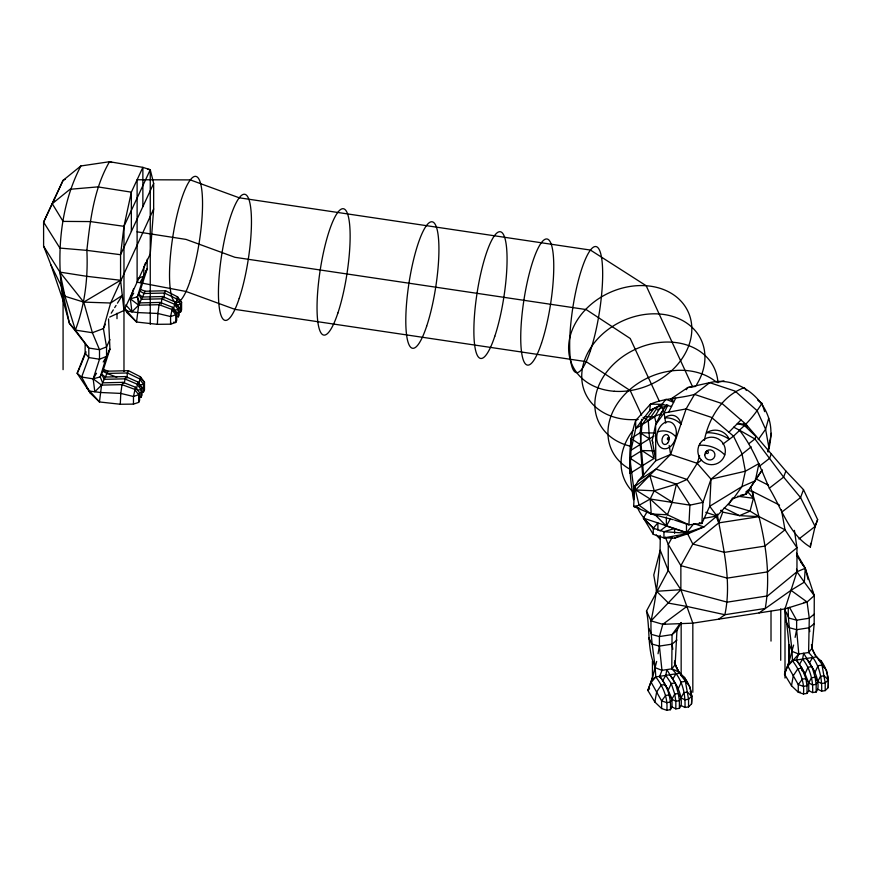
<?xml version="1.0" encoding="UTF-8"?>
<svg xmlns="http://www.w3.org/2000/svg" width="872" height="872" viewBox="0 0 872 872"><rect width="100%" height="100%" fill="white"/><g stroke="black" fill="none" stroke-linecap="round" stroke-linejoin="round"><path stroke-width="1.31" d="M652.43 661.129L652.474 677.718L647.852 690.461L654.85 702.025L661.641 708.544L666.808 710.277L670.372 709.721L672.007 706.941L672.007 699.289L668.225 690.177L662.753 680.618L665.794 675.397L666.873 669.598C673.239 680.781 682.863 691.681 681.097 705.535L684.989 707.465L688.553 706.909L691.529 703.922C693.262 689.447 686.329 673.642 671.778 668.835L661.968 670.35L655.526 667.799C646.85 650.25 650.381 629.78 646.49 611.065L668.257 570.408L668.257 544.455L665.249 537.043M788.768 662.676L784.484 674.165L791.482 685.73L798.283 692.248L803.45 693.981L807.014 693.425L808.715 690.635L808.78 682.983L804.998 673.86L799.526 664.301L802.556 659.079L803.69 653.27C809.946 664.508 819.724 675.364 817.805 689.229L821.631 691.169L825.195 690.613L828.171 687.627C828.891 678.154 827.027 668.584 821.097 660.954C815.952 657.096 811.974 651.057 811.461 644.561M815.44 655.7L811.963 648.441L814.176 623.676L814.274 595.62L805.259 568.282L796.518 553.197M684.989 707.465C685.545 693.458 682.329 678.765 671.778 668.835L672.061 634.609L680.236 623.426M759.098 612.907L790.991 590.322L807.08 601.996L809.281 618.226L808.595 652.518C818.83 662.644 822.252 677.141 821.631 691.169M828.171 687.627L828.4 680.018L826.58 670.524L816.541 656.91L792.386 660.649L788.539 663.756L784.484 674.165M691.529 703.922L691.769 696.314L689.948 686.82C683.866 678.994 676.399 670.841 674.568 660.9M120.292 404.248L120.783 393.414L122.004 384.628L123.061 382.35L135.52 387.244L139.607 392.694L139.607 400.346L138.648 402.395L133.481 404.118L120.292 404.248L99.452 401.959L90.383 393.228L77.15 373.325L85.14 353.084L85.14 343.557L69.411 323.316L63.078 300.513L50.947 264.946L43.6 246.155L43.6 222.12L63.067 180.384L80.845 165.974L109.501 161.723L142.866 167.37L150.257 169.713L153.657 183.403L153.657 208.964L150.257 253.872L123.977 310.497L109.665 317.092M157.385 324.319L157.876 313.484L159.096 304.699L160.154 302.421L172.623 307.304L176.711 312.754L176.711 320.406L175.752 322.455L170.585 324.177L157.385 324.319L136.544 322.03L127.519 313.212L124.565 308.764M673.293 519.723L651.253 514.011L633.661 506.414L634.653 486.718L638.304 480.843L655.755 460.743L670.612 454.454L697.219 463.326L711.018 479.164L709.71 506.272L701.884 523.462L688.924 524.835L674.59 520.061M653.956 450.802L641.857 450.573L629.824 458.051L633.486 486.402L633.573 499.7C629.072 473.616 627.088 446.039 635.655 420.555L650.458 404.15C664.464 398.079 679.931 398.493 694.537 394.395L709.732 382.655C734.638 376.333 761.267 394.362 768.712 418.178C772.396 429.384 770.968 440.72 768.21 451.936M796.528 555.333L805.259 568.282L804.311 582.136L814.274 595.62L807.08 601.996L785.007 608.907L692.826 623.164L662.785 624.319L651.046 620.875L646.49 611.065M679.299 673.217L675.146 664.769L676.944 630.543L681.119 622.532M733.679 427.171L739.38 430.147C753.081 447.336 760.602 468.264 769.311 488.211C781.639 508.376 789.095 534.405 810.328 547.071L810.633 543.365M666.808 710.277C668.116 698.091 663.091 686.428 655.755 676.944C655.036 658.153 650.185 639.819 651.046 620.875C657.052 592.829 660.442 564.151 660.224 535.452M642.729 476.363L640.233 444.513L642.01 424.697L653.575 409.012M124.282 382.797L125.753 376.562L137.94 382.034L142.027 387.484L142.027 395.136L141.068 397.185L138.67 397.654M161.287 304.099L161.821 298.824L162.879 296.545L175.076 302.017L179.163 307.467L179.163 315.119L178.204 317.168L178.204 309.516L179.163 307.467L176.929 305.996M163.969 298.311L164.514 293.036L165.571 290.757L177.496 296.807L181.583 302.257L181.583 309.909L180.624 311.958L178.215 312.438M126.843 378.295L127.421 372.965L128.478 370.687L140.392 376.748L144.48 382.198L144.48 389.849L143.52 391.899L141.111 392.389M643.601 475.938L640.157 432.73L641.65 419.323M136.403 389.206L137.94 382.034L138.43 384.192M173.539 309.189L175.076 302.017M175.806 305.255L177.496 296.807L178.597 299.26M138.833 383.974L140.392 376.748L141.493 379.189L144.48 382.198L143.52 384.247L143.52 391.899M142.866 206.653L142.866 167.37L131.356 192.167L123.977 226.328L120.565 254.7L120.565 280.272L123.977 310.497M90.383 393.228L81.619 377.053L88.802 357.564L88.802 348.037L75.374 330.096C85.009 304.644 88.181 277.46 86.862 250.373C90.208 219.973 93.936 188.668 109.501 161.723L111.998 162.519M128.478 370.687L108.041 371.167L101.566 385.108L99.452 401.959L86.688 387.669M767.829 451.718L768.265 449.124M656.671 661.423L651.842 680.062L655.755 676.944L679.909 673.206M658.033 653.749L659.406 646.087L659.406 636.571L662.785 624.319L686.853 606.432L724.861 614.716L765.235 608.471C772.309 567.901 762.662 525.718 750.563 487.067M654.85 702.025L656.671 691.965L661.238 685.098L665.183 684.487L668.225 690.177L671.266 683.55L675.211 682.939L678.296 693.502L679.397 700.674L679.397 708.326L675.833 708.882L672.007 706.941M791.482 685.73L793.302 675.669L797.858 668.802L801.815 668.192L804.998 673.86L808.039 667.233L811.985 666.622L815.069 677.184L816.17 684.357L816.17 692.008L812.606 692.564L808.715 690.635M793.607 645.073L788.539 663.756C790.555 645.084 786.566 626.499 785.007 608.089M795.111 637.388L796.627 629.704L796.627 620.177L789.454 607.272M768.712 446.529L771.426 433.253M660.834 415.192L661.401 412.532L666.775 404.761M667.865 405L664.093 412.99L655.624 424.806L655.755 460.743L652.245 440.175L655.624 424.806L661.401 412.532L663.636 411.028M699.606 455.675L697.219 463.326L687.06 479.447L676.399 484.134L672.236 502.13L667.429 514.753L651.253 514.011L639.089 505.302L634.653 486.718L649.793 475.262L670.612 454.454L686.111 408.924L694.537 394.395L722.147 403.594L746.072 424.359L785.879 471.065L803.504 489.661L817.642 519.614L814.851 527.146M810.328 547.071L815.102 526.448L817.642 519.614M652.474 677.718L647.852 690.461L649.575 688.673M768.712 418.178L765.605 429.253L758.226 439.662M108.553 318.934L109.937 349.094L106.548 356.397L100.226 376.9L102.624 382.83L123.061 382.35L123.061 383.604M124.478 308.503L136.544 322.03L138.659 305.178L137.373 296.862L143.804 276.119L147.194 268.816L147.194 259.289M704.358 440.382C708.653 418.386 722.441 395.419 744.328 387.669L746.421 390.482M160.154 302.421L139.727 302.9L137.373 296.862L140 291.193L147.194 268.816L145.831 271.007M165.571 290.757L145.134 291.237L138.659 305.178L131.945 311.805L130.32 298.802L133.547 288.872M751.184 446.824L711.018 479.164L702.952 502.392L701.884 523.462L699.311 522.601M771.142 454.192L769.605 458.323L759.817 465.899M785.879 471.065L783.623 477.115L769.311 488.211M803.504 489.661L800.551 497.574L781.846 512.071M80.268 366.447L86.099 351.863M807.014 693.425L807.014 685.774L811.516 677.74L815.069 677.184L817.805 681.577L821.631 683.517L825.195 682.961L828.204 679.975L824.095 675.789L820.541 676.345L816.17 684.357L812.606 684.912L808.78 682.983L805.913 678.601L801.815 668.192L796.343 660.039L798.785 654.033L796.627 629.704L788.866 627.6L785.999 621.42M825.195 690.613L825.195 682.961L822.013 665.074L818.067 665.685L815.026 672.312L806.513 658.469M80.845 165.974C59.612 206.806 56.266 255.529 63.078 300.513M123.977 371.428L123.977 226.328L150.257 169.713L147.597 169.255M153.657 183.403L120.565 254.7L86.862 250.373L59.885 248.073L43.6 222.12L63.067 180.384L65.422 179.218M79.777 367.668L77.15 373.325L81.619 377.053L93.173 378.84L100.226 376.9L102.852 371.232L109.937 349.094L108.499 351.394M153.657 208.964L110.635 303.009L103.397 328.57L106.548 346.871L106.548 356.397L103.212 362.011M105.425 324.199L103.397 328.57L92.367 332.723L75.374 330.096L69.411 323.316L61.476 286.31L50.947 264.946M109.937 339.568L106.548 346.871L99.506 349.694L88.802 348.037L85.14 343.557M144.37 265.382L145.504 262.941M126.756 310.399L127.519 313.212M172.623 307.304L170.574 316.547L170.585 324.177L171.086 323.087M139.607 392.694L138.648 394.743L138.648 402.395M649.793 475.262L676.399 484.134L689.916 505.139L688.924 524.835L667.429 514.753L650.207 499.024L635.688 489.955L649.793 475.262L654.229 490.794L650.207 499.024L651.253 514.011L657.532 515.025M675.691 398.177L668.704 412.14M672.127 537.457L668.257 544.455L680.869 565.666L680.869 589.701L692.826 623.164L692.826 692.313M660.006 530.939L666.372 526.034L670.317 518.993M665.696 423.16L664.093 412.99L686.111 408.924L711.508 417.394L733.526 436.142L741.985 453.593L745.375 471.218L741.985 486.587L733.526 498.403L716.926 516.028L703.922 526.939L689.054 533.337L674.59 538.144L663.941 537.893L653.259 534.329L643.416 518.121L647.089 511.788M809.554 662.742L812.595 657.532L812.595 658.491M816.17 692.008L817.805 689.229M173.713 322.139L175.752 322.455L175.752 314.803L171.675 309.353L159.096 304.699L138.659 305.178L130.32 298.802L133.699 293.134M140.436 281.787L143.804 276.119L143.804 266.603M96.52 373.227L93.173 378.84L94.83 391.779L101.566 385.108L122.004 384.628L134.571 389.293L138.648 394.743L133.471 396.488L120.783 393.414L100.345 392.487L89.326 391.059M732.524 497.967L728.491 504.725L750.073 511.134L759.098 516.638L785.007 529.784L796.964 547.714L796.964 571.749L785.007 608.907L785.007 678.056M688.553 706.909L688.553 699.257L685.392 681.359L681.435 681.98L678.253 688.618L672.781 679.059L675.964 673.816M679.397 708.326L681.097 705.535M111.235 313.19L113.306 309.854M114.679 307.631L116.063 305.396M117.448 303.173L122.276 295.379L110.635 303.009L83.745 302.115L64.975 296.251L61.476 286.31M762.161 470.063L746.072 494.141L733.526 498.403M757.812 400.248L761.943 403.344C755.752 413.372 748.307 422.549 739.38 430.147L754.923 438.976L783.623 477.115L800.551 497.574L815.102 526.448L798.937 538.972M767.556 450.312L768.995 448.099L765.605 429.253L757.147 410.712L735.129 391.125L709.732 382.655L687.714 387.571L670.601 399.202L673.642 402.33L665.946 399.267L661.913 404.325L649.673 410.57L635.71 428.599L631.023 450.235L629.933 473.442L654.011 458.498L641.857 450.573M686.308 389.719L687.714 387.571L695.725 386.394M762.084 470.063L746.072 494.141L740.753 495.209M653.706 457.19L649.444 438.79L648.299 420.784L657.477 407.442M693.85 523.614L686.482 532.738L666.372 526.034L655.352 515.036M671.778 668.835L675.146 664.769M811.963 648.441L808.595 652.518L798.785 654.033L792.343 651.482L789.247 644.811L789.247 660.126M655.755 676.944L651.199 682.394L661.608 700.903L661.641 708.544M728.905 432.207L740.993 419.944M798.785 654.033L787.83 666.11L798.262 684.607L798.283 692.248L800.169 691.965M651.046 620.875L680.869 589.701L727.226 602.149L767.6 595.903L796.964 571.749L805.259 568.282L808.126 579.553M739.794 430.245L733.526 436.142L722.866 444.12M676.944 630.543L672.061 634.609L659.406 636.571L651.646 634.456L648.779 628.276M650.163 641.203L648.779 637.803L651.646 643.983L659.406 646.087L672.061 644.136L676.944 640.07M814.176 614.161L809.281 618.226L796.627 620.177L788.866 618.074L785.999 611.893M796.627 629.704L809.281 627.753L814.176 623.676M748.906 443.641L754.923 438.976L755.871 436.436L744.285 425.373L737.331 423.563L746.072 424.359L747.206 426.691L746.072 424.359L743.554 423.52M697.219 463.326L701.491 460.122M663.439 404.401L649.673 410.57L650.458 404.15L661.913 404.325L671.582 406.483M718.735 619.153L724.861 614.716C732.055 581.188 722.964 547.06 717.231 514.011M638.304 480.843L655.94 469.071L687.06 479.447L702.952 502.392L689.916 505.139L650.207 499.024L639.089 505.302L633.661 506.414L639.623 508.409M637.759 419.247L635.655 420.555L635.71 428.599L654.589 416.881L661.39 405.883L659.047 404.793M654.054 435.935L631.023 450.235L630.947 438.453L640.157 432.73L654.698 433.003M635.394 489.966L633.486 486.402L635.797 484.963M790.991 590.322L804.311 582.136L796.964 571.749L796.55 569.154M101.566 385.108L93.173 378.84L99.506 359.22L99.506 349.694L92.367 332.723L83.745 302.115L120.565 280.272L86.862 276.326L59.885 272.108L43.6 246.155M674.59 538.144L678.154 536.52M137.94 278.473L143.804 276.119M106.548 356.397L99.506 359.22L88.802 357.564L85.14 353.084M635.688 489.955L654.229 490.794L676.399 484.134M130.32 298.802L137.373 296.862M711.018 479.164L745.375 471.218L758.956 463.544L755.272 480.81L741.985 486.587L709.71 506.272L716.926 516.028L703.726 518.382M717.721 382.307L724.011 380.901M139.891 385.01L143.52 384.247L139.444 378.797L127.421 372.965L106.984 373.445L102.852 371.232L108.041 371.167L103.234 369.336M177.016 305.015L180.624 304.306L181.583 302.257L179.338 300.001M173.386 310.465L178.204 309.516L174.128 304.066L161.821 298.824L141.395 299.303L138.692 294.028L142.452 297.025L162.879 296.545M137.46 390.242L141.068 389.533L142.027 387.484L139.793 386.002M689.054 533.337L663.941 537.893L663.941 531.724L653.259 528.16L643.416 518.121L689.054 533.337L663.941 531.724L674.59 528.508L674.59 533.326M662.785 624.319L665.151 623.949M803.537 602.541L807.08 601.996M675.833 708.882L675.833 701.23L674.743 694.058L678.296 693.502L681.032 697.894L684.989 699.813L688.553 699.257L691.561 696.27L687.452 692.085L683.899 692.641L679.397 700.674L675.833 701.23L672.007 699.289L669.271 694.897L665.718 695.453L661.608 700.903L666.808 702.625L670.372 702.069L674.743 694.058L671.266 683.55L665.794 675.397M656.616 591.281L680.869 589.701L668.257 570.408L660.224 550.254L653.771 574.997L656.616 591.281L668.552 603.141L686.853 606.432M180.624 311.958L180.624 304.306L176.547 298.856L164.514 293.036L144.076 293.515L140 291.193M125.753 376.562L105.316 377.042L101.544 374.066L104.259 379.32L124.685 378.84L136.991 384.083L141.068 389.533L141.068 397.185M644.473 416.696L654.589 416.881L656.474 424.359M737.777 496.223L753.408 498.261L750.073 511.134L739.511 515.646L722.757 512.126L720.915 510.338M123.977 226.328L90.328 221.575L63.078 221.401L52.244 203.688L70.022 189.279L97.817 186.891L131.356 192.167L131.356 231.451M137.111 231.832L186.03 239.408L234.95 257.305L586.169 309.571L630.227 338.5L659.287 401.12M747.468 490.304L752.732 491.514L779.546 505.117M670.601 399.202L673.13 400.041M705.786 512.311L716.926 516.028M669.805 501.324L672.236 502.13L654.229 490.794M693.959 523.625L703.922 526.939L686.482 532.738L686.482 523.712M106.984 373.445L116.772 377.205M140.359 289.351L145.134 291.237M819.146 660.137L821.097 660.954L824.443 667.985M724.142 507.951L739.511 515.646L759.098 516.638L718.735 522.884L692.826 544.052L680.869 565.666L727.226 578.114L767.6 571.879L796.964 547.714L794.403 530.394M755.435 478.608L768.614 485.301M643.013 417.339L648.299 420.784M639.885 423.312L642.01 424.697M640.157 432.73L649.444 438.79M630.947 438.453L640.233 444.513M629.824 458.051L641.966 465.975M633.486 486.402L635.579 487.764M174.498 311.228L176.711 312.754L175.752 314.803L170.574 316.547L157.876 313.484L137.438 312.558L126.451 311.053L124.533 307.543M649.618 512.605L651.253 514.011M643.416 518.121L654.273 528.966M125.797 304.906L131.945 311.805M746.966 490.925L753.408 498.261L752.732 491.514M721.144 510.294L722.757 512.126L718.735 522.884L715.858 515.494M83.745 302.115L59.885 272.108L64.975 296.251L75.374 330.096M796.343 660.039L799.526 664.301M800.561 561.841L805.259 568.282M669.74 674.786L672.781 679.059M662.753 680.618L659.712 676.334L661.968 670.35L659.406 646.087M802.556 659.079C810.175 668.377 813.303 680.683 812.606 692.564M670.372 709.721C671.44 697.665 667.145 685.741 659.712 676.334L659.712 677.304M687.299 533.184L692.826 544.052L724.447 552.358L764.82 546.112L785.007 529.784L781.421 509.728M674.296 662.774L679.353 673.293M684.476 677.25L687.256 683.103M811.996 590.715L814.274 595.62M660.998 404.804L663.276 409.72M641.629 415.127L630.227 390.569L586.169 361.64L234.95 309.375L186.03 291.477L137.111 282.179L137.111 179.763L190.303 179.905L239.222 197.802L590.431 250.068L646.174 285.733L692.303 386.22M827.212 676.41L828.4 680.018M690.188 691.496L691.769 696.314M761.943 403.344L764.646 411.639M136.01 389.403L135.52 387.244L133.471 396.488L133.481 404.118M652.245 440.175L652.725 442.693M669.195 445.418L670.612 454.454M672.061 644.136L672.824 649.291M809.281 627.753L809.783 631.633M788.299 607.555C787.754 625.431 792.288 642.849 792.386 660.649C799.711 670.132 804.769 681.784 803.45 693.981M820.541 676.345L820.541 677.326M818.067 665.685L818.067 666.938M801.815 668.192L801.815 670.655M780.713 608.765L780.713 660.289M771.012 611.305L771.012 641.094M746.072 491.612L746.072 494.141M681.163 622.815L681.163 675.691M669.271 694.897L669.271 695.878M666.372 517.009L666.372 526.034M665.183 684.487L665.183 685.741M657.891 530.165L657.891 522.949L653.259 528.16L653.259 534.329M177.496 296.807L177.496 299.216M176.547 298.856L176.547 299.837M164.514 293.036L164.514 294.289M150.257 169.713L150.257 324.286M117.001 313.255L117.001 318.683M63.078 297.799L63.078 369.663M54.413 198.816L54.413 201.487M657.619 431.902A32.308 22.301 -75.6 0 1 675.844 436.872M699.191 445.298A32.308 32.242 51.7 0 1 724.774 454.933M637.977 419.443A63.776 50.293 -24.9 0 1 583.39 364.016A63.776 50.293 -24.9 0 1 666.077 314.836A63.776 50.293 -24.9 0 1 696.684 384.53M661.641 413.622A63.776 50.293 -24.9 0 1 654.447 416.238M630.391 446.202A63.776 50.293 -24.9 0 1 597.135 390.089A63.776 50.293 -24.9 0 1 663.254 342.173A63.776 50.293 -24.9 0 1 717.961 382.754M629.192 468.809A63.776 50.293 -24.9 0 1 626.14 392.989A63.776 50.293 -24.9 0 1 716.381 382.154M631.884 490.871A63.776 50.293 -24.9 0 1 632.974 430.43M657.368 409.971A63.776 50.293 -24.9 0 1 666.709 405.698M644.092 518.121A63.776 50.293 -24.9 0 1 637.17 506.915M659.995 538.94A63.776 50.293 -24.9 0 1 656.333 535.005M676.225 435.117L675.462 438.627A13.767 9.505 -75.6 0 1 659.047 445.734A13.767 9.505 -75.6 0 1 663.952 423.051A13.767 9.505 -75.6 0 1 676.225 435.117M699.933 443.663L698.45 446.933A13.767 13.745 51.7 0 0 713.579 464.547A13.767 13.745 51.7 0 0 723.117 443.423A13.767 13.745 51.7 0 0 699.933 443.663M802.36 679.157L798.262 684.607L803.45 686.329L807.014 685.774L805.913 678.601L802.36 679.157M680.934 424.13A15.456 11.303 -72.5 0 0 664.856 417.819A39.077 28.58 -72.5 0 1 680.934 424.13M729.297 439.303A39.077 38.913 -78.8 0 0 706.734 432.73A15.456 15.391 -78.8 0 1 729.297 439.303M667.69 443.031A5.09 3.521 -75.6 0 0 667.113 434.67A5.09 3.521 -75.6 0 0 661.968 440.872A5.09 3.521 -75.6 0 0 667.69 443.031M668.661 439.641A1.221 0.839 -75.6 0 0 668.715 437.591A1.221 0.839 -75.6 0 0 667.385 438.867A1.221 0.839 -75.6 0 0 668.661 439.641M704.772 454.759A5.09 5.079 51.7 0 0 712.261 459.413A5.09 5.079 51.7 0 0 712.544 450.606A5.09 5.079 51.7 0 0 704.772 454.759M706.407 453.255A1.221 1.21 0 0 0 708.38 452.514A1.221 1.21 0 0 0 706.745 451.184A1.221 1.21 0 0 0 706.407 453.255M190.303 280.501A63.776 13.472 -81.2 0 0 197.704 177.441A63.776 13.472 -81.2 0 0 170.084 260.281A63.776 13.472 -81.2 0 0 190.303 280.501M239.222 298.398A63.776 13.472 -81.2 0 0 246.623 195.339A63.776 13.472 -81.2 0 0 219.003 278.179A63.776 13.472 -81.2 0 0 239.222 298.398M541.523 343.099A63.776 13.472 -81.2 0 0 548.924 240.04A63.776 13.472 -81.2 0 0 521.303 322.88A63.776 13.472 -81.2 0 0 541.523 343.099M590.431 350.664A63.776 13.472 -81.2 0 0 597.832 247.604A63.776 13.472 -81.2 0 0 570.223 330.444A63.776 13.472 -81.2 0 0 590.431 350.664M614.28 391.266A63.776 50.293 -24.9 0 0 689.73 315.817A63.776 50.293 -24.9 0 0 586.671 308.416A63.776 50.293 -24.9 0 0 614.28 391.266M337.878 313.048A63.918 13.505 -81.2 0 0 345.279 209.781A63.918 13.505 -81.2 0 0 317.604 292.85A63.918 13.505 -81.2 0 0 337.878 313.048M426.659 326.204A63.972 13.516 -81.2 0 0 434.06 222.84A63.972 13.516 -81.2 0 0 406.363 306.018A63.972 13.516 -81.2 0 0 426.659 326.204M494.806 336.254A64.114 13.549 -81.2 0 0 502.163 232.759A64.114 13.549 -81.2 0 0 474.423 316.264A64.114 13.549 -81.2 0 0 494.806 336.254"/></g></svg>
